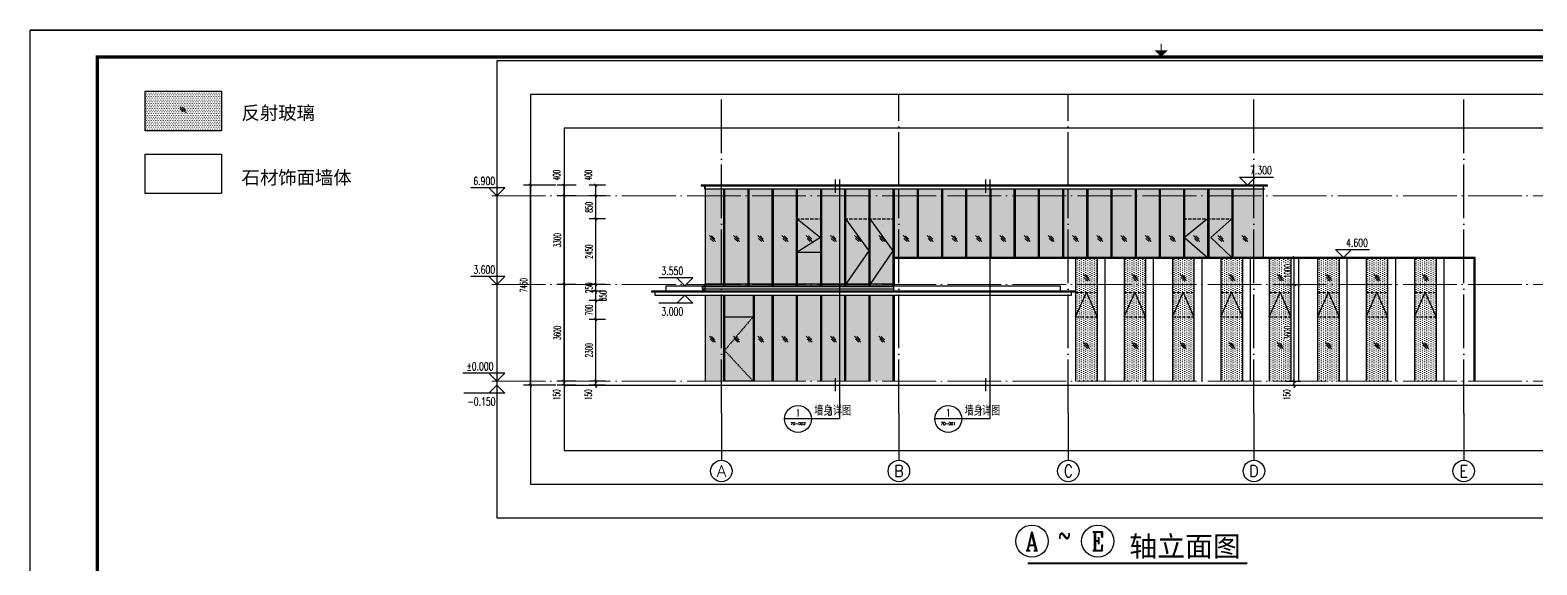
# Model space of a CAD drawing. Header units: millimetres. Extents: x -13830 to 215738, y -24143 to 193994.
# Drawn here: x -3452 to 52567, y 45052 to 64957 of the extents above; entities that cross this region are included whole.
import ezdxf
from ezdxf.enums import TextEntityAlignment as Align

# ---------------------------------------------------------------- set-up
doc = ezdxf.new("R2010")
doc.units = ezdxf.units.MM
doc.header["$LTSCALE"] = 100
for name, pattern in [('CENTER2', [28.575, 19.05, -3.175, 3.175, -3.175]), ('DASH', [0.35, 0.25, -0.1]), ('DOTE', [2.42, 2, -0.2, 0.02, -0.2])]:
    doc.linetypes.add(name, pattern=pattern)
doc.layers.get('0').update_dxf_attribs({"linetype": 'CONTINUOUS'})
doc.layers.get('DEFPOINTS').update_dxf_attribs({"linetype": 'CONTINUOUS'})
doc.layers.add('A-_ANOTGRID_E-', color=8, linetype='CENTER2', lineweight=5)
for name, color, linetype in [('AXIS', 3, 'CONTINUOUS'), ('AXIS_TEXT', 7, 'CONTINUOUS'), ('DIM_ELEV', 3, 'CONTINUOUS'), ('DIM_IDEN', 3, 'CONTINUOUS'), ('DIM_SYMB', 3, 'CONTINUOUS'), ('DOTE', 8, 'CONTINUOUS'), ('MCST Elevation 3W$0$A-_WIND----_E-', 4, 'CONTINUOUS'), ('MCST Elevation 3W$0$D-METAL', 74, 'CONTINUOUS'), ('MCST Elevation 4E$0$A-_WIND----_E-', 4, 'CONTINUOUS'), ('MCST Elevation 4E$0$D-METAL', 74, 'CONTINUOUS'), ('MCST ELevations 1S$0$A-_WIND----_E-', 4, 'CONTINUOUS'), ('PUB_DIM', 3, 'CONTINUOUS'), ('PUB_TEXT', 7, 'CONTINUOUS'), ('TK HAHA', 1, 'CONTINUOUS'), ('WINDOW', 4, 'CONTINUOUS'), ('图框', 7, 'CONTINUOUS'), ('建筑控制线文字', 7, 'CONTINUOUS')]:
    doc.layers.add(name, color=color, linetype=linetype)
doc.layers.add('MCST Elevation 3W$0$A-_FNSH----_H-', color=7, linetype='Continuous', lineweight=13, true_color=0x007d00, plot=False)
doc.layers.add('MCST Elevation 4E$0$A-_FNSH----_H-', color=7, linetype='Continuous', lineweight=13, true_color=0x007d00, plot=False)
doc.styles.add('_TCH_AXIS', font='COMPLEX', dxfattribs={"bigfont": 'GBCBIG'})
doc.styles.add('_TCH_DIM', font='SIMPLEX', dxfattribs={"bigfont": 'GBCBIG'})
doc.styles.add('_TCH_LABEL', font='COMPLEX', dxfattribs={"bigfont": 'GBCBIG'})
doc.styles.add('COMPLEX', font='COMPLEX')
doc.styles.add('DIM_FONT_T3', font='SIMPLEX', dxfattribs={"width": 0.494118, "bigfont": 'GBCBIG'})
doc.styles.add('建筑控制线文字', font='simhei.ttf')
doc.styles.add('黑体', font='')
doc.styles.get('黑体').set_extended_font_data('SimSun')
doc.dimstyles.new('_TCH_ARCH&&100', dxfattribs={"dimtxt": 255, "dimasz": 100, "dimexe": 250, "dimexo": 300, "dimgap": 122.5, "dimtad": 1, "dimdec": 0, "dimzin": 0, "dimdsep": 46, "dimtxsty": 'DIM_FONT_T3', "dimblk": 'ARCHTICK', "dimcen": 0.09, "dimclrt": 7, "dimazin": 0, "dimtfac": 1, "dimtdec": 0, "dimtix": 1, "dimtmove": 2, "dimatfit": 3, "dimldrblk": 'ARCHTICK', "dimfxl": 1, "dimtolj": 1, "dimtzin": 0, "dimarcsym": 0})

# ---------------------------------------------------------------- blocks, each defined once
blk = doc.blocks.new('TJAD_TK_A1')
at = {"layer": '图框'}
for p in [(1341.38, 950.45), (500.38, 356.45)]:
    blk.add_line(p, (500.38, 950.45), dxfattribs=at)
at = {"layer": '图框', "const_width": 0.3}
blk.add_lwpolyline([(920.88, 942.95), (920.88, 945.45)], dxfattribs=at)
at = {"layer": '图框', "const_width": 1.2}
blk.add_lwpolyline([(1331.38, 940.45), (525.38, 940.45), (525.38, 366.45), (1331.38, 366.45)], close=True, dxfattribs=at)
at = {"layer": '图框'}
blk.add_solid([(918.38, 942.95), (923.38, 942.95), (920.88, 940.45)], dxfattribs=at)
blk = doc.blocks.new('180703-expo')
at = {"layer": '图框'}
blk.add_blockref('TJAD_TK_A1', (-500.38, -356.45), dxfattribs=at)
blk = doc.blocks.new('MCST Elevation 3W$0$reflective')
at = {"layer": 'MCST Elevation 3W$0$A-_WIND----_E-', "color": 8, "ltscale": 0.5}
for p, q in [((942925, 649561), (942700, 649786)), ((942852, 649560), (942732, 649680)), ((942905, 649650), (942785, 649770))]:
    blk.add_line(p, q, dxfattribs=at)
blk = doc.blocks.new('sdfsdfsdfsfdsfdsdf')
at = {"layer": 'MCST Elevation 3W$0$A-_FNSH----_H-'}
h = blk.add_hatch(dxfattribs=at)
h.set_pattern_fill('DOTS', color=251, scale=40, angle=360)
h.set_pattern_definition([(0, (-5531.31, -44959.767), (31.75, 63.5), [0, -63.5])])
h.paths.add_polyline_path([(-4883, 4816), (-2035, 4816), (-2035, 3344), (-4883, 3344)])
at = {"layer": 'MCST ELevations 1S$0$A-_WIND----_E-'}
for points in [[(-4883, 4816), (-2035, 4816), (-2035, 3344), (-4883, 3344)], [(-4883, 2476), (-2035, 2476), (-2035, 1004), (-4883, 1004)]]:
    blk.add_lwpolyline(points, close=True, dxfattribs=at)
at = {"xscale": -1, "rotation": 270}
blk.add_blockref('MCST Elevation 3W$0$reflective', (-653143, -938688), dxfattribs=at)
at = {"layer": '建筑控制线文字', "style": '建筑控制线文字'}
for s, p in [('反射玻璃', (-1294, 3759)), ('石材饰面墙体', (-1294, 1351))]:
    blk.add_text(s, height=500, dxfattribs=at).set_placement(p)
blk = doc.blocks.new('MCST Elevation 4E$0$reflective')
at = {"layer": 'MCST Elevation 4E$0$A-_WIND----_E-', "color": 8, "ltscale": 0.5}
for p, q in [((942925, 649561), (942700, 649786)), ((942852, 649560), (942732, 649680)), ((942905, 649650), (942785, 649770))]:
    blk.add_line(p, q, dxfattribs=at)
blk = doc.blocks.new('_AXISO')
blk.add_circle((0, 0), 0.5)
at = {"layer": 'AXIS_TEXT', "style": 'COMPLEX', "width": 1.041667}
blk.add_attdef('A', text='', height=0.56, dxfattribs=at).set_placement((-0.25, -0.28), (0.25, -0.28), align=Align.FIT)
blk = doc.blocks.new('_ArchTick')
at = {"color": 0, "linetype": 'ByBlock', "const_width": 0.4}
blk.add_lwpolyline([(-0.5, -0.5), (0.5, 0.5)], dxfattribs=at)
blk = doc.blocks.new('*D182')
at = {"layer": 'DEFPOINTS', "color": 0, "transparency": 16777216}
for p in [(42929, 51888), (42929, 51738), (43547, 51888)]:
    blk.add_point(p, dxfattribs=at)
at = {"layer": 'PUB_DIM', "color": 0, "lineweight": -2, "transparency": 16777216}
for p, q in [((43229, 51888), (43797, 51888)), ((43229, 51738), (43797, 51738)), ((43547, 51888), (43547, 51988)), ((43547, 51738), (43547, 51888)), ((43547, 51738), (43547, 51638))]:
    blk.add_line(p, q, dxfattribs=at)
at = {"layer": 'PUB_DIM', "color": 0, "lineweight": -2, "transparency": 16777216, "xscale": 100, "yscale": 100, "zscale": 100}
for p, rotation in [((43547, 51888), 270), ((43547, 51738), 90)]:
    blk.add_blockref('_ArchTick', p, dxfattribs=dict(at, rotation=rotation))
at = {"layer": 'PUB_DIM', "color": 7, "transparency": 16777216, "insert": (43272, 51388), "char_height": 255, "attachment_point": 5, "rotation": 90, "style": 'DIM_FONT_T3'}
blk.add_mtext('\\A1;150', dxfattribs=at)
blk = doc.blocks.new('*D183')
at = {"layer": 'DEFPOINTS', "color": 0, "transparency": 16777216}
for p in [(42929, 55488), (43547, 55488), (42929, 51888)]:
    blk.add_point(p, dxfattribs=at)
at = {"layer": 'PUB_DIM', "color": 0, "lineweight": -2, "transparency": 16777216}
for p, q in [((43229, 55488), (43797, 55488)), ((43547, 51888), (43547, 55488)), ((43229, 51888), (43797, 51888))]:
    blk.add_line(p, q, dxfattribs=at)
at = {"layer": 'PUB_DIM', "color": 0, "lineweight": -2, "transparency": 16777216, "xscale": 100, "yscale": 100, "zscale": 100}
for p, rotation in [((43547, 55488), 90), ((43547, 51888), 270)]:
    blk.add_blockref('_ArchTick', p, dxfattribs=dict(at, rotation=rotation))
at = {"layer": 'PUB_DIM', "color": 7, "transparency": 16777216, "insert": (43297, 53688), "char_height": 255, "attachment_point": 5, "rotation": 90, "style": 'DIM_FONT_T3'}
blk.add_mtext('\\A1;3600', dxfattribs=at)
blk = doc.blocks.new('*D184')
at = {"layer": 'DEFPOINTS', "color": 0, "transparency": 16777216}
for p in [(42929, 56488), (43547, 56488), (42929, 55488)]:
    blk.add_point(p, dxfattribs=at)
at = {"layer": 'PUB_DIM', "color": 0, "lineweight": -2, "transparency": 16777216}
for p, q in [((43229, 56488), (43797, 56488)), ((43547, 55488), (43547, 56488)), ((43229, 55488), (43797, 55488))]:
    blk.add_line(p, q, dxfattribs=at)
at = {"layer": 'PUB_DIM', "color": 0, "lineweight": -2, "transparency": 16777216, "xscale": 100, "yscale": 100, "zscale": 100}
for p, rotation in [((43547, 56488), 90), ((43547, 55488), 270)]:
    blk.add_blockref('_ArchTick', p, dxfattribs=dict(at, rotation=rotation))
at = {"layer": 'PUB_DIM', "color": 7, "transparency": 16777216, "insert": (43297, 55988), "char_height": 255, "attachment_point": 5, "rotation": 90, "style": 'DIM_FONT_T3'}
blk.add_mtext('\\A1;1000', dxfattribs=at)
blk = doc.blocks.new('*D185')
at = {"layer": 'DEFPOINTS', "color": 0, "transparency": 16777216}
for p in [(15147, 59188), (16397, 59188), (16397, 51738)]:
    blk.add_point(p, dxfattribs=at)
at = {"layer": 'PUB_DIM', "color": 0, "lineweight": -2, "transparency": 16777216}
for p, q in [((16097, 59188), (14897, 59188)), ((15147, 51738), (15147, 59188)), ((16097, 51738), (14897, 51738))]:
    blk.add_line(p, q, dxfattribs=at)
at = {"layer": 'PUB_DIM', "color": 0, "lineweight": -2, "transparency": 16777216, "xscale": 100, "yscale": 100, "zscale": 100}
for p, rotation in [((15147, 59188), 90), ((15147, 51738), 270)]:
    blk.add_blockref('_ArchTick', p, dxfattribs=dict(at, rotation=rotation))
at = {"layer": 'PUB_DIM', "color": 7, "transparency": 16777216, "insert": (14897, 55463), "char_height": 255, "attachment_point": 5, "rotation": 90, "style": 'DIM_FONT_T3'}
blk.add_mtext('\\A1;7450', dxfattribs=at)
blk = doc.blocks.new('*D186')
at = {"layer": 'DEFPOINTS', "color": 0, "transparency": 16777216}
for p in [(16397, 51888), (17145, 51888), (17145, 51738)]:
    blk.add_point(p, dxfattribs=at)
at = {"layer": 'PUB_DIM', "color": 0, "lineweight": -2, "transparency": 16777216}
for p, q in [((16845, 51888), (16147, 51888)), ((16845, 51738), (16147, 51738)), ((16397, 51888), (16397, 51988)), ((16397, 51738), (16397, 51888)), ((16397, 51738), (16397, 51638))]:
    blk.add_line(p, q, dxfattribs=at)
at = {"layer": 'PUB_DIM', "color": 0, "lineweight": -2, "transparency": 16777216, "xscale": 100, "yscale": 100, "zscale": 100}
for p, rotation in [((16397, 51888), 270), ((16397, 51738), 90)]:
    blk.add_blockref('_ArchTick', p, dxfattribs=dict(at, rotation=rotation))
at = {"layer": 'PUB_DIM', "color": 7, "transparency": 16777216, "insert": (16122, 51388), "char_height": 255, "attachment_point": 5, "rotation": 90, "style": 'DIM_FONT_T3'}
blk.add_mtext('\\A1;150', dxfattribs=at)
blk = doc.blocks.new('*D187')
at = {"layer": 'DEFPOINTS', "color": 0, "transparency": 16777216}
for p in [(16397, 55488), (17145, 55488), (17145, 51888)]:
    blk.add_point(p, dxfattribs=at)
at = {"layer": 'PUB_DIM', "color": 0, "lineweight": -2, "transparency": 16777216}
for p, q in [((16845, 55488), (16147, 55488)), ((16397, 51888), (16397, 55488)), ((16845, 51888), (16147, 51888))]:
    blk.add_line(p, q, dxfattribs=at)
at = {"layer": 'PUB_DIM', "color": 0, "lineweight": -2, "transparency": 16777216, "xscale": 100, "yscale": 100, "zscale": 100}
for p, rotation in [((16397, 55488), 90), ((16397, 51888), 270)]:
    blk.add_blockref('_ArchTick', p, dxfattribs=dict(at, rotation=rotation))
at = {"layer": 'PUB_DIM', "color": 7, "transparency": 16777216, "insert": (16147, 53688), "char_height": 255, "attachment_point": 5, "rotation": 90, "style": 'DIM_FONT_T3'}
blk.add_mtext('\\A1;3600', dxfattribs=at)
blk = doc.blocks.new('*D188')
at = {"layer": 'DEFPOINTS', "color": 0, "transparency": 16777216}
for p in [(16397, 58788), (17145, 58788), (17145, 55488)]:
    blk.add_point(p, dxfattribs=at)
at = {"layer": 'PUB_DIM', "color": 0, "lineweight": -2, "transparency": 16777216}
for p, q in [((16845, 58788), (16147, 58788)), ((16397, 55488), (16397, 58788)), ((16845, 55488), (16147, 55488))]:
    blk.add_line(p, q, dxfattribs=at)
at = {"layer": 'PUB_DIM', "color": 0, "lineweight": -2, "transparency": 16777216, "xscale": 100, "yscale": 100, "zscale": 100}
for p, rotation in [((16397, 58788), 90), ((16397, 55488), 270)]:
    blk.add_blockref('_ArchTick', p, dxfattribs=dict(at, rotation=rotation))
at = {"layer": 'PUB_DIM', "color": 7, "transparency": 16777216, "insert": (16147, 57138), "char_height": 255, "attachment_point": 5, "rotation": 90, "style": 'DIM_FONT_T3'}
blk.add_mtext('\\A1;3300', dxfattribs=at)
blk = doc.blocks.new('*D189')
at = {"layer": 'DEFPOINTS', "color": 0, "transparency": 16777216}
for p in [(16397, 59188), (17145, 59188), (17145, 58788)]:
    blk.add_point(p, dxfattribs=at)
at = {"layer": 'PUB_DIM', "color": 0, "lineweight": -2, "transparency": 16777216}
for p, q in [((16845, 59188), (16147, 59188)), ((16397, 58788), (16397, 59188)), ((16845, 58788), (16147, 58788))]:
    blk.add_line(p, q, dxfattribs=at)
at = {"layer": 'PUB_DIM', "color": 0, "lineweight": -2, "transparency": 16777216, "xscale": 100, "yscale": 100, "zscale": 100}
for p, rotation in [((16397, 59188), 90), ((16397, 58788), 270)]:
    blk.add_blockref('_ArchTick', p, dxfattribs=dict(at, rotation=rotation))
at = {"layer": 'PUB_DIM', "color": 7, "transparency": 16777216, "insert": (16122, 59558), "char_height": 255, "attachment_point": 5, "rotation": 90, "style": 'DIM_FONT_T3'}
blk.add_mtext('\\A1;400', dxfattribs=at)
blk = doc.blocks.new('*D190')
at = {"layer": 'DEFPOINTS', "color": 0, "transparency": 16777216}
for p in [(17577, 51888), (18236, 51888), (18236, 51738)]:
    blk.add_point(p, dxfattribs=at)
at = {"layer": 'PUB_DIM', "color": 0, "lineweight": -2, "transparency": 16777216}
for p, q in [((17936, 51888), (17327, 51888)), ((17936, 51738), (17327, 51738)), ((17577, 51888), (17577, 51988)), ((17577, 51738), (17577, 51888)), ((17577, 51738), (17577, 51638))]:
    blk.add_line(p, q, dxfattribs=at)
at = {"layer": 'PUB_DIM', "color": 0, "lineweight": -2, "transparency": 16777216, "xscale": 100, "yscale": 100, "zscale": 100}
for p, rotation in [((17577, 51888), 270), ((17577, 51738), 90)]:
    blk.add_blockref('_ArchTick', p, dxfattribs=dict(at, rotation=rotation))
at = {"layer": 'PUB_DIM', "color": 7, "transparency": 16777216, "insert": (17302, 51388), "char_height": 255, "attachment_point": 5, "rotation": 90, "style": 'DIM_FONT_T3'}
blk.add_mtext('\\A1;150', dxfattribs=at)
blk = doc.blocks.new('*D191')
at = {"layer": 'DEFPOINTS', "color": 0, "transparency": 16777216}
for p in [(17577, 54188), (18236, 54188), (18236, 51888)]:
    blk.add_point(p, dxfattribs=at)
at = {"layer": 'PUB_DIM', "color": 0, "lineweight": -2, "transparency": 16777216}
for p, q in [((17936, 54188), (17327, 54188)), ((17577, 51888), (17577, 54188)), ((17936, 51888), (17327, 51888))]:
    blk.add_line(p, q, dxfattribs=at)
at = {"layer": 'PUB_DIM', "color": 0, "lineweight": -2, "transparency": 16777216, "xscale": 100, "yscale": 100, "zscale": 100}
for p, rotation in [((17577, 54188), 90), ((17577, 51888), 270)]:
    blk.add_blockref('_ArchTick', p, dxfattribs=dict(at, rotation=rotation))
at = {"layer": 'PUB_DIM', "color": 7, "transparency": 16777216, "insert": (17327, 53038), "char_height": 255, "attachment_point": 5, "rotation": 90, "style": 'DIM_FONT_T3'}
blk.add_mtext('\\A1;2300', dxfattribs=at)
blk = doc.blocks.new('*D192')
at = {"layer": 'DEFPOINTS', "color": 0, "transparency": 16777216}
for p in [(17577, 54888), (18236, 54888), (18236, 54188)]:
    blk.add_point(p, dxfattribs=at)
at = {"layer": 'PUB_DIM', "color": 0, "lineweight": -2, "transparency": 16777216}
for p, q in [((17936, 54888), (17327, 54888)), ((17577, 54188), (17577, 54888)), ((17936, 54188), (17327, 54188))]:
    blk.add_line(p, q, dxfattribs=at)
at = {"layer": 'PUB_DIM', "color": 0, "lineweight": -2, "transparency": 16777216, "xscale": 100, "yscale": 100, "zscale": 100}
for p, rotation in [((17577, 54888), 90), ((17577, 54188), 270)]:
    blk.add_blockref('_ArchTick', p, dxfattribs=dict(at, rotation=rotation))
at = {"layer": 'PUB_DIM', "color": 7, "transparency": 16777216, "insert": (17327, 54538), "char_height": 255, "attachment_point": 5, "rotation": 90, "style": 'DIM_FONT_T3'}
blk.add_mtext('\\A1;700', dxfattribs=at)
blk = doc.blocks.new('*D193')
at = {"layer": 'DEFPOINTS', "color": 0, "transparency": 16777216}
for p in [(17577, 55238), (18236, 55238), (18236, 54888)]:
    blk.add_point(p, dxfattribs=at)
at = {"layer": 'PUB_DIM', "color": 0, "lineweight": -2, "transparency": 16777216}
for p, q in [((17936, 55238), (17327, 55238)), ((17577, 54888), (17577, 55238)), ((17936, 54888), (17327, 54888))]:
    blk.add_line(p, q, dxfattribs=at)
at = {"layer": 'PUB_DIM', "color": 0, "lineweight": -2, "transparency": 16777216, "xscale": 100, "yscale": 100, "zscale": 100}
for p, rotation in [((17577, 55238), 90), ((17577, 54888), 270)]:
    blk.add_blockref('_ArchTick', p, dxfattribs=dict(at, rotation=rotation))
at = {"layer": 'PUB_DIM', "color": 7, "transparency": 16777216, "insert": (17852, 55063), "char_height": 255, "attachment_point": 5, "rotation": 90, "style": 'DIM_FONT_T3'}
blk.add_mtext('\\A1;350', dxfattribs=at)
blk = doc.blocks.new('*D194')
at = {"layer": 'DEFPOINTS', "color": 0, "transparency": 16777216}
for p in [(17577, 55488), (18236, 55488), (18236, 55238)]:
    blk.add_point(p, dxfattribs=at)
at = {"layer": 'PUB_DIM', "color": 0, "lineweight": -2, "transparency": 16777216}
for p, q in [((17936, 55488), (17327, 55488)), ((17577, 55488), (17577, 55588)), ((17577, 55238), (17577, 55488)), ((17936, 55238), (17327, 55238)), ((17577, 55238), (17577, 55138))]:
    blk.add_line(p, q, dxfattribs=at)
at = {"layer": 'PUB_DIM', "color": 0, "lineweight": -2, "transparency": 16777216, "xscale": 100, "yscale": 100, "zscale": 100}
for p, rotation in [((17577, 55488), 270), ((17577, 55238), 90)]:
    blk.add_blockref('_ArchTick', p, dxfattribs=dict(at, rotation=rotation))
at = {"layer": 'PUB_DIM', "color": 7, "transparency": 16777216, "insert": (17327, 55363), "char_height": 255, "attachment_point": 5, "rotation": 90, "style": 'DIM_FONT_T3'}
blk.add_mtext('\\A1;250', dxfattribs=at)
blk = doc.blocks.new('*D195')
at = {"layer": 'DEFPOINTS', "color": 0, "transparency": 16777216}
for p in [(17577, 57938), (18236, 57938), (18236, 55488)]:
    blk.add_point(p, dxfattribs=at)
at = {"layer": 'PUB_DIM', "color": 0, "lineweight": -2, "transparency": 16777216}
for p, q in [((17936, 57938), (17327, 57938)), ((17577, 55488), (17577, 57938)), ((17936, 55488), (17327, 55488))]:
    blk.add_line(p, q, dxfattribs=at)
at = {"layer": 'PUB_DIM', "color": 0, "lineweight": -2, "transparency": 16777216, "xscale": 100, "yscale": 100, "zscale": 100}
for p, rotation in [((17577, 57938), 90), ((17577, 55488), 270)]:
    blk.add_blockref('_ArchTick', p, dxfattribs=dict(at, rotation=rotation))
at = {"layer": 'PUB_DIM', "color": 7, "transparency": 16777216, "insert": (17327, 56713), "char_height": 255, "attachment_point": 5, "rotation": 90, "style": 'DIM_FONT_T3'}
blk.add_mtext('\\A1;2450', dxfattribs=at)
blk = doc.blocks.new('*D196')
at = {"layer": 'DEFPOINTS', "color": 0, "transparency": 16777216}
for p in [(17577, 58788), (18236, 58788), (18236, 57938)]:
    blk.add_point(p, dxfattribs=at)
at = {"layer": 'PUB_DIM', "color": 0, "lineweight": -2, "transparency": 16777216}
for p, q in [((17936, 58788), (17327, 58788)), ((17577, 57938), (17577, 58788)), ((17936, 57938), (17327, 57938))]:
    blk.add_line(p, q, dxfattribs=at)
at = {"layer": 'PUB_DIM', "color": 0, "lineweight": -2, "transparency": 16777216, "xscale": 100, "yscale": 100, "zscale": 100}
for p, rotation in [((17577, 58788), 90), ((17577, 57938), 270)]:
    blk.add_blockref('_ArchTick', p, dxfattribs=dict(at, rotation=rotation))
at = {"layer": 'PUB_DIM', "color": 7, "transparency": 16777216, "insert": (17327, 58363), "char_height": 255, "attachment_point": 5, "rotation": 90, "style": 'DIM_FONT_T3'}
blk.add_mtext('\\A1;850', dxfattribs=at)
blk = doc.blocks.new('*D197')
at = {"layer": 'DEFPOINTS', "color": 0, "transparency": 16777216}
for p in [(17577, 59188), (18236, 59188), (18236, 58788)]:
    blk.add_point(p, dxfattribs=at)
at = {"layer": 'PUB_DIM', "color": 0, "lineweight": -2, "transparency": 16777216}
for p, q in [((17936, 59188), (17327, 59188)), ((17577, 58788), (17577, 59188)), ((17936, 58788), (17327, 58788))]:
    blk.add_line(p, q, dxfattribs=at)
at = {"layer": 'PUB_DIM', "color": 0, "lineweight": -2, "transparency": 16777216, "xscale": 100, "yscale": 100, "zscale": 100}
for p, rotation in [((17577, 59188), 90), ((17577, 58788), 270)]:
    blk.add_blockref('_ArchTick', p, dxfattribs=dict(at, rotation=rotation))
at = {"layer": 'PUB_DIM', "color": 7, "transparency": 16777216, "insert": (17302, 59558), "char_height": 255, "attachment_point": 5, "rotation": 90, "style": 'DIM_FONT_T3'}
blk.add_mtext('\\A1;400', dxfattribs=at)

msp = doc.modelspace()

# ---------------------------------------------------------------- hatches: boundary and pattern name
at = {"layer": 'MCST Elevation 4E$0$A-_FNSH----_H-'}
h = msp.add_hatch(dxfattribs=at)
h.set_pattern_fill('DOTS', color=251, scale=50)
h.set_pattern_definition([(90, (-280361.96, 257498.87), (-79.375, 39.6875), [0, -79.375])])
h.paths.add_polyline_path([(21647.1, 51888.4), (28647.1, 51888.4), (28647.1, 55088.4), (21647.1, 55088.4)])
h.paths.add_polyline_path([(42390.2, 59038.4), (21644.9, 59038.4), (21642.1, 55438.4), (28647.1, 55438.4), (28647.1, 56488.4), (42397.1, 56488.4), (42407.1, 59158.4), (42397.1, 59158.4)])
h = msp.add_hatch(dxfattribs=at)
h.set_pattern_fill('DOTS', color=251, scale=50)
h.set_pattern_definition([(90, (-293534.46, 253068.87), (-79.375, 39.6875), [0, -79.375])])
h.paths.add_polyline_path([(35417.1, 51888.4), (36217.1, 51888.4), (36217.1, 56458.4), (35417.1, 56458.4)])
h = msp.add_hatch(dxfattribs=at)
h.set_pattern_fill('DOTS', color=251, scale=50)
h.set_pattern_definition([(90, (-291734.46, 253068.87), (-79.375, 39.6875), [0, -79.375])])
h.paths.add_polyline_path([(37217.1, 51888.4), (38017.1, 51888.4), (38017.1, 56458.4), (37217.1, 56458.4)])
h = msp.add_hatch(dxfattribs=at)
h.set_pattern_fill('DOTS', color=251, scale=50)
h.set_pattern_definition([(90, (-289934.46, 253068.87), (-79.375, 39.6875), [0, -79.375])])
h.paths.add_polyline_path([(39017.1, 51888.4), (39817.1, 51888.4), (39817.1, 56458.4), (39017.1, 56458.4)])
h = msp.add_hatch(dxfattribs=at)
h.set_pattern_fill('DOTS', color=251, scale=50)
h.set_pattern_definition([(90, (-288134.46, 253068.87), (-79.375, 39.6875), [0, -79.375])])
h.paths.add_polyline_path([(40817.1, 51888.4), (41617.1, 51888.4), (41617.1, 56458.4), (40817.1, 56458.4)])
h = msp.add_hatch(dxfattribs=at)
h.set_pattern_fill('DOTS', color=251, scale=50)
h.set_pattern_definition([(90, (-286334.46, 253068.87), (-79.375, 39.6875), [0, -79.375])])
h.paths.add_polyline_path([(42617.1, 51888.4), (43417.1, 51888.4), (43417.1, 56458.4), (42617.1, 56458.4)])
h = msp.add_hatch(dxfattribs=at)
h.set_pattern_fill('DOTS', color=251, scale=50)
h.set_pattern_definition([(90, (-284534.46, 253068.87), (-79.375, 39.6875), [0, -79.375])])
h.paths.add_polyline_path([(44417.1, 51888.4), (45217.1, 51888.4), (45217.1, 56458.4), (44417.1, 56458.4)])
h = msp.add_hatch(dxfattribs=at)
h.set_pattern_fill('DOTS', color=251, scale=50)
h.set_pattern_definition([(90, (-282734.46, 253068.87), (-79.375, 39.6875), [0, -79.375])])
h.paths.add_polyline_path([(46217.1, 51888.4), (47017.1, 51888.4), (47017.1, 56458.4), (46217.1, 56458.4)])
h = msp.add_hatch(dxfattribs=at)
h.set_pattern_fill('DOTS', color=251, scale=50)
h.set_pattern_definition([(90, (-280934.46, 253068.87), (-79.375, 39.6875), [0, -79.375])])
h.paths.add_polyline_path([(48017.1, 51888.4), (48817.1, 51888.4), (48817.1, 56458.4), (48017.1, 56458.4)])

# ---------------------------------------------------------------- linework, layer by layer
msp.add_line((16397.1, 51738.4), (55347.1, 51738.4))
at = {"layer": 'A-_ANOTGRID_E-', "linetype": 'DOTE', "ltscale": 10}
for p, q in [((13710.5, 58788.4), (57660.5, 58788.4)), ((13710.5, 55488.4), (57660.5, 55488.4)), ((13710.5, 51888.4), (57660.5, 51888.4))]:
    msp.add_line(p, q, dxfattribs=at)
at = {"layer": 'AXIS'}
for p, q in [((22247.1, 50696.1), (22247.1, 48946.1)), ((28847.1, 50696.2), (28847.1, 48946.2)), ((35147.1, 50696.2), (35147.1, 48946.2)), ((42047.1, 50696.2), (42047.1, 48946.2)), ((49847.1, 50696.2), (49847.1, 48946.2))]:
    msp.add_line(p, q, dxfattribs=at)
at = {"layer": 'AXIS', "linetype": 'Continuous'}
for centre in [(33795.3, 45936.6), (36241.4, 45936.6)]:
    msp.add_circle(centre, 600, dxfattribs=at)
at = {"layer": 'DEFPOINTS'}
for points in [[(57847.1, 63808.4), (13897.1, 63808.4), (13897.1, 46808.4), (57847.1, 46808.4)], [(56597.1, 62558.4), (15147.1, 62558.4), (15147.1, 48058.4), (56597.1, 48058.4)], [(55347.1, 61308.4), (16397.1, 61308.4), (16397.1, 49308.4), (55347.1, 49308.4)]]:
    msp.add_lwpolyline(points, close=True, dxfattribs=at)
at = {"layer": 'DIM_ELEV'}
for p, q in [((41806.3, 59188.4), (41506.3, 59488.4)), ((41506.3, 59488.4), (42772.3, 59488.4)), ((41806.3, 59188.4), (42106.3, 59488.4)), ((14197.1, 59088.4), (12931.1, 59088.4)), ((13897.1, 58788.4), (13597.1, 59088.4)), ((13897.1, 58788.4), (14197.1, 59088.4)), ((45378.8, 56488.4), (45078.8, 56788.4)), ((45078.8, 56788.4), (46344.8, 56788.4)), ((45378.8, 56488.4), (45678.8, 56788.4)), ((14197.1, 55788.4), (12931.1, 55788.4)), ((13897.1, 55488.4), (13597.1, 55788.4)), ((13897.1, 55488.4), (14197.1, 55788.4)), ((21189.5, 55738.4), (19923.5, 55738.4)), ((20889.5, 55438.4), (20589.5, 55738.4)), ((20889.5, 55438.4), (21189.5, 55738.4)), ((20889.5, 55088.4), (20589.5, 54788.4)), ((20889.5, 55088.4), (21189.5, 54788.4)), ((21189.5, 54788.4), (19923.5, 54788.4)), ((14197.1, 52188.4), (12632.1, 52188.4)), ((13897.1, 51888.4), (13597.1, 52188.4)), ((13897.1, 51888.4), (14197.1, 52188.4)), ((13897.1, 51738.4), (13597.1, 51438.4)), ((13897.1, 51738.4), (14197.1, 51438.4)), ((14197.1, 51438.4), (12678.1, 51438.4))]:
    msp.add_line(p, q, dxfattribs=at)
at = {"layer": 'DIM_IDEN'}
for p, q in [((26639.8, 59400.2), (26639.8, 50484.6)), ((32226, 59400.2), (32226, 50484.6)), ((25596, 50484.6), (24596, 50484.6)), ((26639.8, 50484.6), (25596, 50484.6)), ((31182.3, 50484.6), (30182.3, 50484.6)), ((32226, 50484.6), (31182.3, 50484.6))]:
    msp.add_line(p, q, dxfattribs=at)
at = {"layer": 'DIM_IDEN', "const_width": 50}
for points in [[(26489.8, 59400.2), (26489.8, 58900.2)], [(32076, 59400.2), (32076, 58900.2)], [(26489.8, 52012.4), (26489.8, 51512.4)], [(32076, 52012.4), (32076, 51512.4)], [(32076, 52012.4), (32076, 51512.4)]]:
    msp.add_lwpolyline(points, dxfattribs=at)
at = {"layer": 'DIM_IDEN'}
for centre in [(25096, 50484.6), (30682.3, 50484.6)]:
    msp.add_circle(centre, 500, dxfattribs=at)
at = {"layer": 'DIM_SYMB', "linetype": 'Continuous', "const_width": 70}
msp.add_lwpolyline([(33632.6, 45109.5), (41798.9, 45109.5)], dxfattribs=at)
at = {"layer": 'DOTE', "linetype": 'DOTE', "ltscale": 10}
for p, q in [((22247.1, 50696.2), (22247.1, 62558.4)), ((28847.1, 59158.4), (28847.1, 62558.4)), ((35147.1, 59158.4), (35147.1, 62558.4)), ((42047.1, 50696.2), (42047.1, 62558.4)), ((49847.1, 50696.2), (49847.1, 62558.4)), ((28847.1, 50696.2), (28847.1, 59038.4)), ((35147.1, 50696.2), (35147.1, 59038.4))]:
    msp.add_line(p, q, dxfattribs=at)
at = {"layer": 'MCST Elevation 3W$0$D-METAL'}
msp.add_lwpolyline([(42451.6, 59038.4), (21638.1, 59038.4), (21638.1, 59158.4), (42397.1, 59158.4)], dxfattribs=at)
msp.add_lwpolyline([(28647.1, 55318.4), (21547.1, 55318.4), (21547.1, 55418.4), (28647.1, 55418.4)], close=True, dxfattribs=at)
at = {"layer": 'MCST Elevation 4E$0$A-_WIND----_E-'}
for p, q in [((21647.1, 59158.4), (21647.1, 55438.4)), ((22327.1, 59038.4), (22327.1, 55438.4)), ((22367.1, 59038.4), (22367.1, 55438.4)), ((23227.1, 59038.4), (23227.1, 55438.4)), ((23267.1, 59038.4), (23267.1, 55438.4)), ((24127.1, 59038.4), (24127.1, 55438.4)), ((24167.1, 59038.4), (24167.1, 55438.4)), ((25027.1, 59038.4), (25027.1, 55438.4)), ((25067.1, 59038.4), (25067.1, 55438.4)), ((25927.1, 59038.4), (25927.1, 55438.4)), ((25967.1, 59038.4), (25967.1, 55438.4)), ((26827.1, 59038.4), (26827.1, 55438.4)), ((26867.1, 59038.4), (26867.1, 55438.4)), ((27727.1, 59038.4), (27727.1, 55438.4)), ((27767.1, 59038.4), (27767.1, 55438.4)), ((28627.1, 59038.4), (28627.1, 55438.4)), ((28667.1, 59038.4), (28667.1, 56488.4)), ((29527.1, 59038.4), (29527.1, 56488.4)), ((29567.1, 59038.4), (29567.1, 56488.4)), ((30427.1, 59038.4), (30427.1, 56488.4)), ((30467.1, 59038.4), (30467.1, 56488.4)), ((31327.1, 59038.4), (31327.1, 56488.4)), ((31367.1, 59038.4), (31367.1, 56488.4)), ((32227.1, 59038.4), (32227.1, 56488.4)), ((32267.1, 59038.4), (32267.1, 56488.4)), ((33127.1, 59038.4), (33127.1, 56488.4)), ((33167.1, 59038.4), (33167.1, 56488.4)), ((34027.1, 59038.4), (34027.1, 56488.4)), ((34067.1, 59038.4), (34067.1, 56488.4)), ((34927.1, 59038.4), (34927.1, 56488.4)), ((34967.1, 59038.4), (34967.1, 56488.4)), ((35827.1, 59038.4), (35827.1, 56488.4)), ((35867.1, 59038.4), (35867.1, 56488.4)), ((36727.1, 59038.4), (36727.1, 56488.4)), ((36767.1, 59038.4), (36767.1, 56488.4)), ((37627.1, 59038.4), (37627.1, 56488.4)), ((37667.1, 59038.4), (37667.1, 56488.4)), ((38527.1, 59038.4), (38527.1, 56488.4)), ((38567.1, 59038.4), (38567.1, 56488.4)), ((39427.1, 59038.4), (39427.1, 56488.4)), ((39467.1, 59038.4), (39467.1, 56488.4)), ((40327.1, 59038.4), (40327.1, 56488.4)), ((40367.1, 59038.4), (40367.1, 56488.4)), ((41227.1, 59038.4), (41227.1, 56488.4)), ((41267.1, 59038.4), (41267.1, 56488.4)), ((42397.1, 59038.4), (42397.1, 56488.4)), ((35417.1, 56458.4), (35417.1, 51888.4)), ((36217.1, 56458.4), (36217.1, 51888.4)), ((37217.1, 56458.4), (37217.1, 51888.4)), ((38017.1, 56458.4), (38017.1, 51888.4)), ((39017.1, 56458.4), (39017.1, 51888.4)), ((39817.1, 56458.4), (39817.1, 51888.4)), ((40817.1, 56458.4), (40817.1, 51888.4)), ((41617.1, 56458.4), (41617.1, 51888.4)), ((42617.1, 56458.4), (42617.1, 51888.4)), ((43417.1, 56458.4), (43417.1, 51888.4)), ((44417.1, 56458.4), (44417.1, 51888.4)), ((45217.1, 56458.4), (45217.1, 51888.4)), ((46217.1, 56458.4), (46217.1, 51888.4)), ((47017.1, 56458.4), (47017.1, 51888.4)), ((48017.1, 56458.4), (48017.1, 51888.4)), ((48817.1, 56458.4), (48817.1, 51888.4)), ((21647.1, 55088.4), (21647.1, 51888.4)), ((21647.1, 55088.4), (21647.1, 51888.4)), ((22327.1, 55088.4), (22327.1, 51888.4)), ((22367.1, 55088.4), (22367.1, 51888.4)), ((23427.1, 55088.4), (23427.1, 51888.4)), ((23467.1, 55088.4), (23467.1, 51888.4)), ((24127.1, 55088.4), (24127.1, 51888.4)), ((24167.1, 55088.4), (24167.1, 51888.4)), ((25027.1, 55088.4), (25027.1, 51888.4)), ((25067.1, 55088.4), (25067.1, 51888.4)), ((25927.1, 55088.4), (25927.1, 51888.4)), ((25967.1, 55088.4), (25967.1, 51888.4)), ((26827.1, 55088.4), (26827.1, 51888.4)), ((26867.1, 55088.4), (26867.1, 51888.4)), ((27727.1, 55088.4), (27727.1, 51888.4)), ((27767.1, 55088.4), (27767.1, 51888.4)), ((28627.1, 55088.4), (28627.1, 51888.4)), ((28667.1, 55088.4), (28667.1, 51888.4))]:
    msp.add_line(p, q, dxfattribs=at)
at = {"layer": 'MCST Elevation 4E$0$A-_WIND----_E-', "color": 8}
msp.add_lwpolyline([(21647.1, 55508.4), (21547.1, 55418.4), (21547.1, 55318.4), (21647.1, 55228.4)], dxfattribs=at)
msp.add_lwpolyline([(28647.1, 55228.4), (21647.1, 55228.4), (21647.1, 55508.4), (28647.1, 55508.4)], close=True, dxfattribs=at)
at = {"layer": 'MCST Elevation 4E$0$A-_WIND----_E-'}
for points in [[(35417.1, 54288.4), (35817.1, 55188.4), (36217.1, 54288.4)], [(37217.1, 54288.4), (37617.1, 55188.4), (38017.1, 54288.4)], [(39017.1, 54288.4), (39417.1, 55188.4), (39817.1, 54288.4)], [(40817.1, 54288.4), (41217.1, 55188.4), (41617.1, 54288.4)], [(42617.1, 54288.4), (43017.1, 55188.4), (43417.1, 54288.4)], [(44417.1, 54288.4), (44817.1, 55188.4), (45217.1, 54288.4)], [(46217.1, 54288.4), (46617.1, 55188.4), (47017.1, 54288.4)], [(48017.1, 54288.4), (48417.1, 55188.4), (48817.1, 54288.4)]]:
    msp.add_lwpolyline(points, dxfattribs=at)
msp.add_lwpolyline([(22367.1, 54288.4), (23429.1, 54288.4), (23429.1, 51888.4), (22367.1, 51888.4)], close=True, dxfattribs=at)
at = {"layer": 'MCST Elevation 4E$0$A-_WIND----_E-', "linetype": 'DASH', "ltscale": 2}
msp.add_lwpolyline([(23429.1, 54288.4), (22367.1, 53038.4), (23429.1, 51888.4)], dxfattribs=at)
at = {"layer": 'MCST Elevation 4E$0$D-METAL'}
msp.add_line((42397.1, 59158.4), (42397.1, 59038.4), dxfattribs=at)
at = {"layer": 'MCST Elevation 4E$0$D-METAL', "color": 8}
for p, q in [((36506.2, 56458.4), (36506.2, 51888.4)), ((38306.2, 56458.4), (38306.2, 51888.4)), ((40106.2, 56458.4), (40106.2, 51888.4)), ((41906.2, 56458.4), (41906.2, 51888.4)), ((43706.2, 56458.4), (43706.2, 51888.4)), ((45506.2, 56458.4), (45506.2, 51888.4)), ((47306.2, 56458.4), (47306.2, 51888.4)), ((49106.2, 56458.4), (49106.2, 51888.4))]:
    msp.add_line(p, q, dxfattribs=at)
at = {"layer": 'MCST Elevation 4E$0$D-METAL'}
for points in [[(21497.1, 59158.4), (42547.1, 59158.4), (42547.1, 59188.4), (21497.1, 59188.4)], [(35397.1, 55238.4), (19647.1, 55238.4), (19647.1, 55218.4), (35397.1, 55218.4)], [(35267.1, 55218.4), (19777.1, 55218.4), (19777.1, 55088.4), (35267.1, 55088.4)], [(20192.1, 55438.4), (34847.1, 55438.4), (34847.1, 55238.4), (20192.1, 55238.4)]]:
    msp.add_lwpolyline(points, close=True, dxfattribs=at)
for points in [[(50267.1, 51888.4), (50267.1, 56488.4), (28647.1, 56488.4), (28647.1, 55438.4)], [(50237.1, 51888.4), (50237.1, 56458.4), (28677.1, 56458.4), (28677.1, 55438.4)]]:
    msp.add_lwpolyline(points, dxfattribs=at)
at = {"layer": 'TK HAHA', "color": 1}
msp.add_lwpolyline([(-3451.8, 64957.2), (80648.2, 64957.2), (80648.2, 5557.2), (-3451.8, 5557.2)], close=True, dxfattribs=at)
at = {"layer": 'WINDOW', "linetype": 'DASH', "ltscale": 5}
for p, q in [((25027.1, 57938.4), (25967.1, 57938.4)), ((26827.1, 57938.4), (28667.1, 57938.4)), ((39427.1, 57938.4), (41267.1, 57938.4)), ((35417.1, 55188.4), (36217.1, 55188.4)), ((37217.1, 55188.4), (38017.1, 55188.4)), ((39017.1, 55188.4), (39817.1, 55188.4)), ((40817.1, 55188.4), (41617.1, 55188.4)), ((42617.1, 55188.4), (43417.1, 55188.4)), ((44417.1, 55188.4), (45217.1, 55188.4)), ((46217.1, 55188.4), (47017.1, 55188.4)), ((48017.1, 55188.4), (48817.1, 55188.4)), ((35417.1, 54288.4), (36217.1, 54288.4)), ((37217.1, 54288.4), (38017.1, 54288.4)), ((39017.1, 54288.4), (39817.1, 54288.4)), ((40817.1, 54288.4), (41617.1, 54288.4)), ((42617.1, 54288.4), (43417.1, 54288.4)), ((44417.1, 54288.4), (45217.1, 54288.4)), ((46217.1, 54288.4), (47017.1, 54288.4)), ((48017.1, 54288.4), (48817.1, 54288.4))]:
    msp.add_line(p, q, dxfattribs=at)
at = {"layer": 'WINDOW'}
msp.add_line((25067.1, 56688.4), (25927.1, 56688.4), dxfattribs=at)
for points in [[(25067.1, 57938.4), (25927.1, 57238.4), (25067.1, 56688.4)], [(26867.1, 57938.4), (27727.1, 56738.4), (26867.1, 55488.4)], [(27767.1, 57938.4), (28627.1, 56738.4), (27767.1, 55488.4)], [(40327.1, 57938.4), (39467.1, 57236.7), (40327.1, 56488.4)], [(41227.1, 57938.4), (40440.6, 57238.4), (41227.1, 56488.4)]]:
    msp.add_lwpolyline(points, dxfattribs=at)

# ---------------------------------------------------------------- block references
at = {"xscale": 100, "yscale": 100, "zscale": 100}
msp.add_blockref('180703-expo', (-3451.8, 5557.2), dxfattribs=at)
for p in [(-920898.5, -592474.6), (-919998.5, -592474.6), (-919098.5, -592474.6), (-918198.5, -592474.6), (-917298.5, -592474.6), (-916398.5, -592474.6), (-915498.5, -592474.6), (-914598.5, -592474.6), (-913698.5, -592474.6), (-912798.5, -592474.6), (-911898.5, -592474.6), (-910998.5, -592474.6), (-910098.5, -592474.6), (-909198.5, -592474.6), (-908298.5, -592474.6), (-907398.5, -592474.6), (-906498.5, -592474.6), (-905598.5, -592474.6), (-904698.5, -592474.6), (-903798.5, -592474.6), (-902898.5, -592474.6), (-901998.5, -592474.6), (-901098.5, -592474.6), (-906991.6, -593929.8), (-905191.6, -593929.8), (-903391.6, -593929.8), (-901591.6, -593929.8), (-899791.6, -593929.8), (-897991.6, -593929.8), (-896191.6, -593929.8), (-894391.6, -593929.8), (-920898.5, -596218.5), (-919998.5, -596218.5), (-919098.5, -596218.5), (-918198.5, -596218.5), (-917298.5, -596218.5), (-916398.5, -596218.5), (-915498.5, -596218.5), (-914598.5, -596218.5), (-906991.6, -596450.6), (-905191.6, -596450.6), (-903391.6, -596450.6), (-901591.6, -596450.6), (-899791.6, -596450.6), (-897991.6, -596450.6), (-896191.6, -596450.6), (-894391.6, -596450.6)]:
    msp.add_blockref('MCST Elevation 4E$0$reflective', p)
at = {"layer": 'AXIS'}
ref = msp.add_blockref('_AXISO', (22247.1, 48546.1), dxfattribs=dict(at, xscale=800, yscale=800, zscale=800))
ref.add_attrib('A', 'A', dxfattribs={"layer": 'AXIS_TEXT', "height": 425.2, "style": '_TCH_AXIS'}).set_placement((22064.9, 48333.5), (22429.3, 48333.5), align=Align.FIT)
ref = msp.add_blockref('_AXISO', (28847.1, 48546.2), dxfattribs=dict(at, xscale=800, yscale=800, zscale=800))
ref.add_attrib('A', 'B', dxfattribs={"layer": 'AXIS_TEXT', "height": 435.3, "style": '_TCH_AXIS'}).set_placement((28670.9, 48328.5), (29023.2, 48328.5), align=Align.FIT)
ref = msp.add_blockref('_AXISO', (35147.1, 48546.2), dxfattribs=dict(at, xscale=800, yscale=800, zscale=800))
ref.add_attrib('A', 'C', dxfattribs={"layer": 'AXIS_TEXT', "height": 455.7, "style": '_TCH_AXIS'}).set_placement((34984.3, 48318.3), (35309.8, 48318.3), align=Align.FIT)
ref = msp.add_blockref('_AXISO', (42047.1, 48546.2), dxfattribs=dict(at, xscale=800, yscale=800, zscale=800))
ref.add_attrib('A', 'D', dxfattribs={"layer": 'AXIS_TEXT', "height": 435.3, "style": '_TCH_AXIS'}).set_placement((41870.9, 48328.5), (42223.2, 48328.5), align=Align.FIT)
ref = msp.add_blockref('_AXISO', (49847.1, 48546.2), dxfattribs=dict(at, xscale=800, yscale=800, zscale=800))
ref.add_attrib('A', 'E', dxfattribs={"layer": 'AXIS_TEXT', "height": 445.4, "style": '_TCH_AXIS'}).set_placement((49677.4, 48323.4), (50016.8, 48323.4), align=Align.FIT)
at = {"layer": 'MCST ELevations 1S$0$A-_WIND----_E-'}
msp.add_blockref('sdfsdfsdfsfdsfdsdf', (5704, 57868), dxfattribs=at)

# ---------------------------------------------------------------- texts
at = {"layer": 'AXIS_TEXT', "linetype": 'Continuous', "style": '_TCH_AXIS'}
for s, width, p, p2 in [('A', 0.777778, (33562.3, 45587.1), (34028.2, 45587.1)), ('~', 0.777778, (34767.3, 45827.8), (35233.2, 45827.8)), ('E', 0.875, (36008.4, 45587.1), (36474.3, 45587.1))]:
    msp.add_text(s, height=698.9, dxfattribs=dict(at, width=width)).set_placement(p, p2, align=Align.FIT)
at = {"layer": 'PUB_TEXT', "style": '_TCH_DIM', "width": 0.705882}
for s, p in [('6.900', (13027.1, 59193.4)), ('7.300', (41902.3, 59593.4)), ('4.600', (45474.8, 56893.4)), ('3.600', (13027.1, 55893.4)), ('3.550', (20019.5, 55843.4)), ('3.000', (20019.5, 54333.4)), ('%%P0.000', (12767.1, 52293.4)), ('-0.150', (12807.1, 50983.4)), ('3', (26192.5, 50612)), ('1', (31778.8, 50612))]:
    msp.add_text(s, height=297.5, dxfattribs=at).set_placement(p)
at = {"layer": 'PUB_TEXT', "style": '_TCH_DIM'}
for s, p in [('墙身', (25701, 50612)), ('详图', (26392.5, 50612)), ('墙身', (31287.3, 50612)), ('详图', (31938.8, 50612))]:
    msp.add_text(s, height=337.59, dxfattribs=at).set_placement(p)
at = {"layer": 'PUB_TEXT', "style": '_TCH_LABEL'}
for s, height, p, p2 in [('1', 267.7, (25038.7, 50576.2), (25153.4, 50576.2)), ('1', 267.7, (30624.9, 50576.2), (30739.7, 50576.2)), ('70-002', 97.99, (24816.1, 50260.1), (25376, 50260.1)), ('70-001', 101.67, (30403.9, 50257.5), (30960.7, 50257.5))]:
    msp.add_text(s, height=height, dxfattribs=at).set_placement(p, p2, align=Align.FIT)
at = {"layer": 'PUB_TEXT', "linetype": 'Continuous', "style": '黑体'}
msp.add_text('轴立面图', height=759.49, dxfattribs=at).set_placement((37413.2, 45363.4))

# ---------------------------------------------------------------- dimensions: what is measured, and where the dimension line sits
at = {"layer": 'PUB_DIM'}
for base, p1, p2, picture, middle in [((16397.1, 59188.4), (17145.4, 58788.4), (17145.4, 59188.4), '*D189', (16122.1, 59558.4)), ((17577.4, 59188.4), (18235.7, 58788.4), (18235.7, 59188.4), '*D197', (17302.4, 59558.4)), ((17577.4, 55238.4), (18235.7, 54888.4), (18235.7, 55238.4), '*D193', (17852.4, 55063.4)), ((16397.1, 51888.4), (17145.4, 51738.4), (17145.4, 51888.4), '*D186', (16122.1, 51388.4)), ((17577.4, 51888.4), (18235.7, 51738.4), (18235.7, 51888.4), '*D190', (17302.4, 51388.4)), ((43546.8, 51888.4), (42928.8, 51738.4), (42928.8, 51888.4), '*D182', (43271.8, 51388.4))]:
    dim = msp.add_linear_dim(base=base, p1=p1, p2=p2, angle=90, dimstyle='_TCH_ARCH&&100', dxfattribs=at)
    dim.commit()
    dim.dimension.update_dxf_attribs({"geometry": picture, "text_midpoint": middle, "dimtype": 129})
for p1, p2, distance, picture, middle in [((16397.1, 51738.4), (16397.1, 59188.4), 1250, '*D185', (14897.1, 55463.4)), ((17145.4, 55488.4), (17145.4, 58788.4), 748.4, '*D188', (16147.1, 57138.4)), ((18235.7, 57938.4), (18235.7, 58788.4), 658.3, '*D196', (17327.4, 58363.4)), ((18235.7, 55488.4), (18235.7, 57938.4), 658.3, '*D195', (17327.4, 56713.4)), ((42928.8, 55488.4), (42928.8, 56488.4), -617.9, '*D184', (43296.8, 55988.4)), ((17145.4, 51888.4), (17145.4, 55488.4), 748.4, '*D187', (16147.1, 53688.4)), ((18235.7, 55238.4), (18235.7, 55488.4), 658.3, '*D194', (17327.4, 55363.4)), ((42928.8, 51888.4), (42928.8, 55488.4), -617.9, '*D183', (43296.8, 53688.4)), ((18235.7, 54188.4), (18235.7, 54888.4), 658.3, '*D192', (17327.4, 54538.4)), ((18235.7, 51888.4), (18235.7, 54188.4), 658.3, '*D191', (17327.4, 53038.4))]:
    dim = msp.add_aligned_dim(p1=p1, p2=p2, distance=distance, dimstyle='_TCH_ARCH&&100', dxfattribs=at)
    dim.commit()
    dim.dimension.update_dxf_attribs({"geometry": picture, "text_midpoint": middle})

doc.saveas('drawing.dxf')
